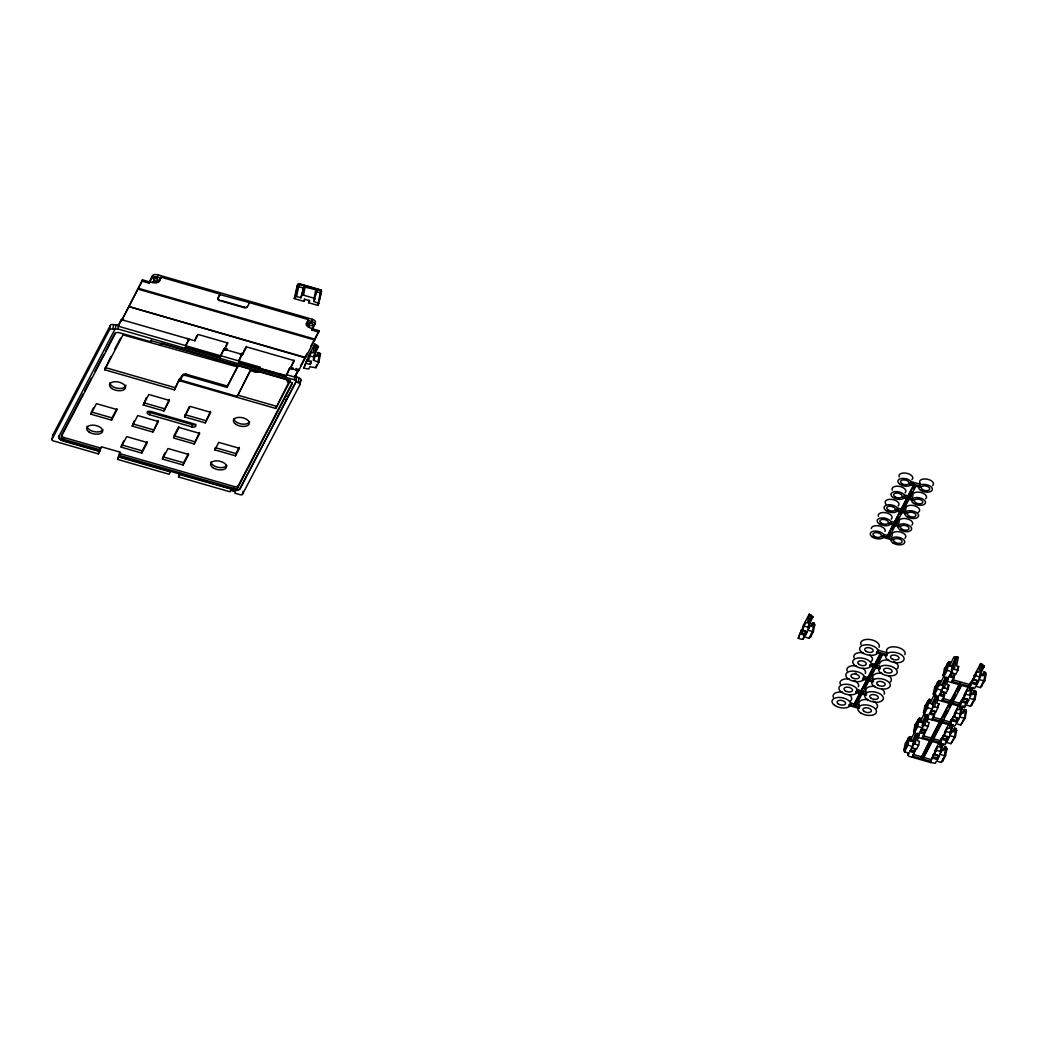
<?xml version="1.0" encoding="UTF-8"?>
<svg xmlns="http://www.w3.org/2000/svg" width="1038" height="1038" viewBox="0 0 1038 1038"><rect width="100%" height="100%" fill="white"/><g stroke="black" fill="none" stroke-linecap="round" stroke-linejoin="round"><path stroke-width="1.5" d="M303.187 287.967L298.542 286.631L299.307 283.543L296.557 296.518L295.259 296.751L294.286 298.594L303.965 301.383L305.003 299.411L309.648 300.748L308.61 302.72L318.03 305.444L321.521 291.003L320.989 289.784L320.223 292.872L315.578 291.535M99.687 451.53L62.773 440.903A5.696 3.036 11.3 0 1 58.803 436.57L114.92 329.306L117.787 328.929L294.364 379.791L296.128 381.517L240.115 488.327A5.696 3.036 11.3 0 1 233.239 489.534L170.53 471.304L169.129 474.262L117.553 459.406L120.551 452.283L101.452 446.781L98.441 453.904L53.275 440.891A1.894 1.012 11.3 0 1 51.952 439.45L52.847 434.948L110.391 325.244A2.712 1.44 11.3 0 1 113.661 324.673L118.604 324.881L121.329 319.665A2.712 1.44 11.3 0 1 122.575 318.951M58.803 436.57L58.894 436.116A5.696 3.036 11.3 0 0 62.864 440.449L99.778 451.076M100.401 449.895L63.487 439.269L63.85 437.465A3.257 1.739 11.3 0 1 61.463 435.428M90.916 414.188L96.43 403.652L117.086 409.608L111.559 420.131L90.916 414.188L91.357 411.943L112.013 417.886L116.84 408.674M51.952 439.45L109.483 329.734L110.391 325.244M237.235 396.399L250.962 369.372L237.235 396.399L180.443 380.038L182.506 376.093A2.712 1.44 11.3 0 1 185.776 375.522L227.088 387.421L238.065 365.661L227.361 386.071L186.049 374.173A2.712 1.44 11.3 0 0 182.779 374.744C179.146 379.181 177.355 384.047 174.397 389.86L104.695 369.788L111.001 356.371M109.483 329.734A2.712 1.44 11.3 0 1 112.753 329.163L113.661 324.673M114.92 329.306L112.753 329.163M115.166 329.383L115.984 325.335M117.787 328.929L118.604 324.881M226.05 348.431A2.712 1.44 11.3 0 0 223.819 349.196L220.393 355.723L185.543 345.68L188.968 339.154L185.958 345.706L118.332 326.23L121.329 319.665M122.043 319.821L142.427 279.845L149.342 281.83L152.56 275.706A4.334 2.31 11.3 0 1 157.789 274.798L312.269 319.289A4.334 2.31 11.3 0 1 315.293 322.584L312.84 328.657L310.258 327.904A5.424 2.893 11.3 0 1 306.482 323.791L308.39 319.6L249.47 302.629L247.316 307.027A2.712 1.44 11.3 0 1 244.047 307.598L219.771 300.618A2.712 1.44 11.3 0 1 217.889 298.555L220.043 294.156L161.137 277.185L159.229 281.376A5.424 2.893 11.3 0 1 152.69 282.518L150.108 281.778L150.289 280.87L149.07 283.179L142.154 281.194L122.043 319.821L194.846 340.788L198.154 334.47L227.841 343.02L224.532 349.339L242.594 354.542L246.603 346.913L294.364 360.666L290.355 368.308L298.62 370.683L305.548 357.461L128.984 306.586L305.457 357.902L318.731 332.056L319.003 330.707L312.088 328.709L311.815 330.058L318.731 332.056M98.441 453.904L99.35 449.402M111.559 420.131L112.013 417.886M142.154 281.194L142.427 279.845M149.07 283.179L149.342 281.83M150.108 281.778L152.56 275.706M152.69 282.518L152.871 281.622M117.553 459.406L119.72 452.477M121.161 447.157L126.688 436.622L147.344 442.564L141.817 453.1L121.161 447.157L121.615 444.9L142.271 450.855L147.098 441.643M152.106 277.95A4.334 2.31 11.3 0 1 157.348 277.042L157.789 274.798M159.229 281.376L161.137 277.185M132.215 426.086L137.743 415.55L158.386 421.506L152.871 432.042L132.215 426.086L134.045 421.207M63.487 439.269A3.257 1.739 11.3 0 1 61.216 436.79L115.439 333.406A3.257 1.739 11.3 0 1 119.37 332.718L150.86 341.787L151.224 339.984M143.27 405.015L148.784 394.479L169.441 400.434L163.913 410.97L143.27 405.015L146.475 397.502M104.695 369.788L122.99 334.885L237.793 367.011M141.817 453.1L142.271 450.855M149.485 414.694A3.257 1.739 11.3 0 1 147.214 412.216A3.257 1.739 11.3 0 1 151.146 411.528L193.47 423.725A3.257 1.739 11.3 0 1 195.741 426.203A3.257 1.739 11.3 0 1 191.822 426.89L149.485 414.694L149.926 412.436A3.257 1.739 11.3 0 1 147.98 411.346M152.871 432.042L158.152 420.572M163.913 410.97L169.194 399.5M174.397 389.86L179.392 378.922M162.473 459.056L167.987 448.52L188.644 454.462L183.116 464.998L162.473 459.056L162.914 456.811L183.57 462.753L188.397 453.541M184.998 348.379L185.958 345.706M160.163 345.602L161.409 343.228L287.902 379.661L287.344 380.712A2.712 1.44 11.3 0 0 289.239 382.775L275.771 408.453L180.262 380.946L180.703 378.688M182.506 376.093L182.779 374.744M185.776 375.522L186.049 374.173M194.846 340.788L195.196 338.985M184.569 416.913L190.097 406.377L210.74 412.333L205.213 422.868L184.569 416.913L189.163 406.766M297.971 369.969A2.712 1.44 11.3 0 1 297.906 370.54L295.168 375.743L299.009 378.066A2.712 1.44 11.3 0 1 300.903 380.116L299.995 384.618L242.464 494.322A1.894 1.012 11.3 0 1 240.167 494.724L234.873 493.206L235.574 491.882L230.657 490.468L229.969 491.791L178.523 476.974L179.418 472.472M178.523 476.974L179.924 474.016M183.116 464.998L183.57 462.753M191.822 426.89L192.264 424.633A3.257 1.739 11.3 0 0 195.871 424.334M217.889 298.555L220.043 294.156M194.171 443.94L199.698 433.404L179.042 427.448L173.515 437.984L194.171 443.94L199.452 432.47M205.213 422.868L210.506 411.398M219.991 357.747L220.393 355.723M223.819 349.196L220.549 357.098L185.698 347.055M224.532 349.339L227.543 342.488M227.088 348.625L226.816 349.975A2.712 1.44 11.3 0 0 223.546 350.546M227.088 387.421L227.361 386.071M214.814 449.882L218.758 442.383L239.415 448.325L235.47 455.838L214.814 449.882L215.268 447.638L235.924 453.58L239.207 447.326M244.047 307.598L244.125 307.157A2.712 1.44 11.3 0 0 247.407 306.573L247.316 307.027M249.47 302.629L219.952 294.597M260.136 368.594L260.408 367.244L238.468 360.926L241.88 354.399L238.61 362.301L275.317 372.966M242.594 354.542L242.957 352.751M235.47 455.838L235.924 453.58M250.703 370.722L255.348 372.058L255.608 370.709M179.769 474.6L233.239 489.534M119.5 455.397L233.861 488.34L234.225 486.55A3.257 1.739 11.3 0 0 238.143 485.862L292.379 382.464M260.551 368.62L286.462 375.613L289.641 368.153A2.712 1.44 11.3 0 1 290.887 367.439M233.861 488.34A3.257 1.739 11.3 0 0 237.793 487.652L238.143 485.862M233.148 489.975A5.696 3.036 11.3 0 0 240.025 488.768L240.115 488.327M242.464 494.322L243.061 491.324M294.286 298.594L297.361 284.957L299.074 283.932M295.259 296.751L297.776 284.165M275.771 408.453L288.94 381.958M296.557 296.518L300.955 297.789L303.9 286.877L315.799 289.693L316.811 290.588L313.865 301.5L319.003 303.589M285.671 376.56L289.641 368.153M300.955 297.789L303.9 286.877M302.201 295.415L303.498 295.181L305.211 286.644M290.355 368.308L294.052 360.147M303.965 301.383L304.471 298.84M237.793 487.652L292.015 384.268A3.257 1.739 11.3 0 0 289.745 381.789L290.108 379.999M292.911 367.582L292.638 368.931A2.712 1.44 11.3 0 0 289.368 369.502M308.61 302.72L309.129 300.177M296.012 368.477L295.739 369.826A2.712 1.44 11.3 0 1 297.634 371.889L294.896 377.092L286.644 374.718M294.364 379.791L295.168 375.743M297.634 371.889L297.906 370.54M295.869 381.439L296.686 377.391M306.482 323.791L308.39 319.6M240.025 488.768L296.128 381.517M298.62 370.683L298.97 368.879M315.098 299.139L314.086 298.23L315.799 289.693M313.865 301.5L314.358 299.022M299.995 384.618A2.712 1.44 11.3 0 0 298.114 382.555L299.009 378.066M314.838 324.829A4.334 2.31 11.3 0 0 311.815 321.533L312.269 319.289M316.123 356.475L318.199 352.531L320.508 353.802L318.796 362.34L315.967 367.737L309.947 366.764L308.766 369.009L303.849 368.192L307.131 359.563L309.194 360.16M312.84 328.657L313.022 327.749L311.815 330.058M318.251 302.772L320.768 290.186M303.849 368.192L307.131 359.563M318.03 305.444L318.549 302.888M319.354 300.566L321.521 291.003M306.366 363.391L310.232 364.507L311.478 362.132L307.611 361.016L308.429 356.203L314.774 344.084L318.445 346.329L316.551 348.054M307.611 361.016L310.193 356.073L310.959 352.258L313.035 352.842L314.774 344.084M310.232 364.507L310.998 360.679M318.796 362.34L313.398 360.186L314.566 357.941L313.813 357.111L316.331 344.525M313.398 360.186L314.384 355.204L317.485 356.099L318.199 352.531M314.566 357.941L317.083 345.356M315.967 367.737L316.538 364.896M318.043 361.522L319.756 352.972M798.261 638.318L801.544 629.69L798.261 638.318L801.868 639.356L803.178 639.123L804.359 636.891L809.004 638.227L810.561 636.969L813.39 631.571L814.739 624.824L814.168 623.098L812.611 622.644L810.548 626.602M801.673 632.168L802.841 626.316L809.199 614.198L812.871 616.819L809.147 624.188M800.506 634.036L805.41 635.451L807.201 632.025L802.205 630.235L805.384 622.372L807.447 622.969L809.199 614.198M802.296 630.611L805.384 622.372M803.178 639.123L803.749 636.307M805.423 630.793L805.41 635.451M813.39 631.571L807.811 630.3L808.978 628.068L808.226 627.237L810.743 614.652M808.057 629.054L808.55 626.563M808.978 628.068L811.495 615.469M812.611 622.644L811.898 626.212L808.81 625.33M810.561 636.969L811.106 634.27M814.168 623.098L812.456 631.636L809.004 638.227M935.744 754.431L933.681 753.848L930.385 762.489L908.704 756.222L907.952 755.405L909.119 753.16L904.474 751.823L903.903 750.098L905.253 743.351L909.638 736.695L911.182 737.149L910.469 740.704L913.57 741.599L912.571 746.582L906.732 744.7L908.081 737.953M907.952 755.405L908.51 752.576M952.482 732.062L954.558 728.105L956.102 728.559L956.673 730.285L955.336 737.032L950.938 743.688L946.293 742.352L945.125 744.583L943.814 744.817L918.513 737.525L917.761 736.708L918.928 734.463L914.283 733.126L913.712 731.401L915.049 724.654L919.447 717.998L920.991 718.439L920.278 722.007L923.379 722.902L922.38 727.885L916.541 726.003L917.89 719.256M915.14 728.858L914.283 733.126L917.735 726.548L919.447 717.998M912.571 746.582L915.724 734.45L914.452 732.646M913.751 744.337L915.062 744.116L917.255 733.1M912.869 756.222L913.219 754.431L931.294 759.634L930.93 761.438L912.869 756.222L912.311 757.286L915.672 748.502L913.725 752.213M917.761 736.708L918.319 733.879M918.838 733.425L917.371 740.73L919.434 741.327L918.669 745.154L916.424 749.436L911.52 748.022L909.729 751.447L914.634 752.861M918.513 737.525L919.136 734.372M962.291 713.365L964.367 709.408L965.911 709.862L966.482 711.588L965.132 718.322L960.747 724.991L956.102 723.655L954.934 725.886L953.624 726.12L928.322 718.828L927.57 717.998L928.738 715.766L924.092 714.429L923.509 712.704L924.858 705.957L929.257 699.301L930.801 699.742L930.087 703.31L933.188 704.205L932.189 709.188L926.35 707.306L927.7 700.559M924.949 710.161L925.52 707.306M924.339 713.508L925.533 715.753L922.38 727.885M921.614 728.689L921.03 731.621L919.538 732.75L924.443 734.151L925.481 729.805L923.418 729.208M929.257 699.301L927.544 707.851L924.092 714.429M923.561 725.64L924.871 725.419L927.064 714.391M922.678 737.512L923.042 735.708L941.116 740.924L940.752 742.715L922.678 737.512L922.133 738.563L924.443 734.151M927.57 717.998L928.128 715.182M928.348 716.194L927.181 722.033L929.244 722.63L926.233 730.739L921.329 729.325L919.538 732.75M972.1 694.669L974.163 690.711L975.72 691.165L976.291 692.878L974.942 699.625L970.556 706.294L965.911 704.945L964.73 707.189L963.42 707.423L938.131 700.131L937.366 699.301L938.547 697.069L933.902 695.732L933.318 694.007L934.667 687.26L939.053 680.604L940.61 681.045L939.896 684.613L942.997 685.508L941.998 690.491L936.159 688.609L937.496 681.862M934.758 691.451L933.902 695.732L937.353 689.141L939.053 680.604M931.41 709.992L930.827 712.911L929.347 714.04L934.252 715.454L935.29 711.108M932.189 709.188L935.887 694.357M933.37 706.943L934.667 706.722L936.873 695.694M932.487 718.815L932.851 717.011L950.912 722.227L950.561 724.018L932.487 718.815L931.929 719.866L934.252 715.454M937.366 699.301L937.937 696.472M937.859 698.95L936.99 703.336L939.053 703.933L936.042 712.042L931.138 710.628L929.347 714.04M981.896 675.972L983.972 672.014L985.529 672.468L986.1 674.181L984.751 680.928L980.365 687.597L975.72 686.248L974.539 688.492L973.229 688.726L947.928 681.434L947.175 680.604L948.356 678.372L943.711 677.035L943.127 675.31L944.476 668.563L948.862 661.907L950.419 662.348L949.705 665.916L952.793 666.811L951.807 671.781L945.955 669.912L947.305 663.165M941.219 691.295L940.636 694.214L939.143 695.343L944.061 696.758L945.099 692.411L943.023 691.814M941.998 690.491L945.151 678.359L944.1 675.79L938.793 686.235M943.166 688.246L944.476 688.012L946.682 676.997M942.283 700.131L942.647 698.34L960.721 703.543L960.358 705.334L942.283 700.131L941.738 701.182L944.061 696.758M947.175 680.604L947.746 677.775M948.252 677.334L946.799 684.639L948.862 685.236L948.096 689.063L945.852 693.332L940.947 691.931L939.143 695.343M934.395 753.393L934.966 750.474L941.323 738.355L939.572 747.126L937.509 746.53L934.33 754.392L939.338 756.183L937.535 759.608L932.63 758.194M951.029 672.598L950.445 675.517L948.953 676.646L953.857 678.061L954.908 673.714L952.832 673.117M934.434 754.769L937.509 746.53M951.807 671.781L955.492 656.95L958.346 657.171L956.595 665.942L958.671 666.539L957.905 670.366L955.661 674.635L950.756 673.221L948.953 676.646M952.975 669.549L954.285 669.315L956.802 656.73M952.106 681.421L952.456 679.618L970.53 684.833L970.167 686.624L952.106 681.421L951.548 682.472L953.857 678.061M937.548 754.963L937.535 759.608M942.673 750.759L944.749 746.815L946.293 747.256L946.877 748.982L945.527 755.729L939.935 754.457L941.116 752.226L940.363 751.395L941.933 743.532M940.194 743.779L943.477 735.138L945.553 735.734M939.935 754.457L940.441 751.966M943.905 736.163L944.775 731.777L951.132 719.658L952.676 720.113M941.116 752.226L942.815 743.74M942.439 739.497L947.344 740.911L949.147 737.486L944.243 736.072L947.318 727.833L949.381 728.429L951.132 719.658M944.749 746.815L944.035 750.37L940.934 749.488M945.125 744.583L945.683 741.755M947.357 736.253L947.344 740.911M933.681 753.848L930.385 762.476L935.316 763.28L936.484 761.049L941.129 762.385L942.686 761.126L943.231 758.428M946.293 747.256L944.593 755.794L941.129 762.385M950.004 725.082L953.286 716.441L955.362 717.037M955.336 737.032L949.744 735.76L950.925 733.529L950.172 732.698L951.742 724.835M949.744 735.76L950.743 730.778L953.844 731.673L954.558 728.105M953.714 717.466L954.584 713.08L960.941 700.961L959.19 709.733L957.127 709.136L953.948 716.999L958.943 718.789L957.153 722.214L952.248 720.8M950.925 733.529L952.612 725.043M954.039 717.375L957.127 709.136M957.166 717.556L957.153 722.214M956.102 728.559L954.389 737.097L950.938 743.688M965.132 718.322L959.553 717.063L960.734 714.819L959.968 714.001L961.551 706.125M959.8 706.398L963.095 697.744L965.158 698.34M959.553 717.063L960.046 714.572M963.524 698.769L964.393 694.383L970.751 682.264L972.295 682.706M960.734 714.819L962.421 706.346M962.057 702.103L966.962 703.505L968.752 700.092L963.848 698.678L966.936 690.439L968.999 691.036L970.751 682.264M964.367 709.408L963.653 712.976L960.552 712.081M964.73 707.189L965.301 704.361M966.975 698.859L966.962 703.505M965.911 709.862L964.198 718.4L960.747 724.991M972.904 679.047L969.622 687.675L972.904 679.047L974.967 679.643M974.942 699.625L969.362 698.366L970.543 696.122L969.777 695.304L971.347 687.428M973.32 680.072L974.202 675.686L980.56 663.567L984.232 666.188L980.508 673.545M971.866 683.393L976.771 684.808L978.562 681.382L973.566 679.605L976.732 671.742L978.808 672.339L980.56 663.567M970.543 696.122L972.23 687.649M973.657 679.981L976.732 671.742M974.163 690.711L973.449 694.279L970.361 693.384M976.771 680.162L976.771 684.808M972.113 705.036L972.658 702.337M975.72 691.165L974.007 699.703L970.556 706.294M984.751 680.928L979.171 679.669L982.104 664.009M979.171 679.669L982.856 664.839M983.972 672.014L983.258 675.582L980.17 674.687M981.922 686.326L982.727 682.29M985.529 672.468L983.816 681.006L980.365 687.597M955.492 656.95L953.766 657.404L954.96 659.649L951.327 666.565M61.579 434.987L62.267 433.676M63.007 432.249L83.105 393.934M84.597 391.105L91.292 378.325M95.016 371.241L103.943 354.205M105.435 351.363L115.114 332.926M114.66 349.391L120.512 338.219M92.045 410.62L93.433 407.986M150.86 341.787L151.418 340.736L290.303 380.738L289.745 381.789M122.302 443.589L123.691 440.955M163.602 455.487L164.99 452.853M178.796 426.514L173.969 435.739L194.612 441.682M259.954 369.489L260.642 368.179M316.811 290.588L314.851 296.531M285.774 376.924L286.462 375.613M312.088 328.709L314.657 323.817M300.462 366.051L307.131 353.335M310.842 346.264L319.003 330.707M308.377 357.189L310.959 352.258M299.398 382.97L300.903 380.116M314.735 354.062L318.458 346.692M319.094 356.501L320.508 353.802M808.784 622.32L810.963 618.168L812.78 617.273M809.238 623.371L812.858 616.455M807.201 632.025L806.072 631.351L804.826 633.725L800.96 632.609M813.325 627.523L814.739 624.824M914.193 483.721L886.763 537.139L913.829 485.525M889.177 535.932L890.682 533.065M892.187 530.197L898.96 517.3M900.465 514.433L912.493 491.493M913.998 488.626L915.503 485.758M888.826 537.736L915.892 486.121M880.172 653.629L853.483 705.606L880.561 653.992M855.909 704.4L861.177 694.37M864.187 688.635L873.957 669.99M876.215 665.695L882.235 654.225M855.559 706.203L882.624 654.589M929.412 741.132L920.862 758.531L959.553 684.756M930.904 738.29L959.903 682.965M923.288 757.325L932.215 740.302M933.707 737.473L941.894 721.864M944.126 717.608L947.837 710.511M949.329 707.669L950.821 704.841M952.3 701.999L956.024 694.902M957.516 692.074L961.227 684.976M922.938 759.128L961.616 685.352M940.96 739.951L943.477 735.138M944.723 732.776L947.318 727.833M950.769 721.254L953.286 716.441M960.578 702.557L963.095 697.744M964.341 695.382L966.936 690.439M930.749 760.685L931.294 759.634M940.558 741.975L941.116 740.924M950.367 723.278L950.912 722.227M960.163 704.594L960.721 703.543M969.972 685.884L970.53 684.833M940.636 748.904L942.815 744.765M951.171 728.832L953.351 724.68M961.707 708.746L963.16 705.983M970.79 691.425L972.956 687.286M980.599 672.728L984.219 665.812M941.284 748.346L943.464 744.194M951.093 729.636L953.273 725.497M960.903 710.939L963.069 706.8M970.712 692.242L972.878 688.09M939.338 756.183L938.209 755.508L936.964 757.883L933.097 756.767M949.147 737.486L948.018 736.811L946.773 739.186L942.893 738.07M958.943 718.789L957.815 718.114L956.582 720.489L952.702 719.373M968.752 700.092L967.624 699.417L966.378 701.792L962.511 700.676M978.562 681.382L977.433 680.72L976.187 683.095L972.321 681.979M944.749 753.03L946.877 748.982M955.258 732.984L956.673 730.285M974.877 695.59L976.291 692.878M942.686 761.126L945.527 755.729M195.858 337.726L197.194 335.196M243.619 351.48L246.291 346.381M908.25 739.328L909.638 736.695L907.926 745.245L904.474 751.823M903.903 750.098L906.732 744.7M913.712 731.401L916.541 726.003M923.509 712.704L926.35 707.306M933.318 694.007L936.159 688.609M943.127 675.31L945.955 669.912M929.412 702.376L930.801 699.742M938.534 685.002L940.61 681.045M949.03 664.982L950.419 662.348M910.092 740.95L914.686 731.881M919.902 722.253L924.495 713.184M929.711 703.543L934.304 694.487M949.329 666.149L953.909 657.093M943.711 677.035L947.162 670.444L948.862 661.907L945.41 668.485L944.476 668.563M912.104 741.353L915.724 734.45M921.913 722.656L925.533 715.753M931.722 703.959L935.342 697.056L934.057 695.252M941.518 685.262L945.151 678.359M922.004 725.536L923.379 722.902M951.418 669.445L952.793 666.811M909.729 751.447L912.467 747.944L915.036 748.683M924.845 729.986L922.263 729.247L921.03 731.621L924.897 732.724M934.654 711.29L932.072 710.55L930.827 712.911L934.706 714.027M945.852 693.332L941.881 691.853L940.636 694.214L944.515 695.33M954.272 673.896L951.69 673.156L950.445 675.517L954.311 676.633M924.183 732.27L925.481 729.805M937.794 706.333L939.053 703.933M943.802 694.876L945.099 692.411M946.967 688.843L948.862 685.236M953.611 676.179L954.908 673.714M957.399 668.939L958.671 666.539M178.951 381.167L180.262 380.946M982.324 667.538L984.141 666.63M950.756 673.221L951.69 673.156M934.667 687.26L935.601 687.182M940.947 691.931L941.881 691.853M924.858 705.957L925.792 705.879M931.138 710.628L932.072 710.55M915.049 724.654L915.996 724.576M921.329 729.325L922.263 729.247M911.52 748.022L912.467 747.944M299.216 283.672L320.898 289.913M299.307 284.036L321.002 290.29M299.229 284.49L320.911 290.744M303.498 295.181L314.086 298.23M912.091 481.904L919.46 484.032M157.348 277.042L160.955 278.08M308.208 320.495L311.815 321.533M905.175 495.074L912.558 497.202M221.379 300.605L244.125 307.157M138.43 288.292L315.007 339.166M138.249 289.2L314.825 340.062M896.793 507.816L905.655 510.359M891.37 521.413L898.739 523.528M310.193 356.073L313.813 357.111M884.467 534.57L891.837 536.698M220.809 355.749L238.883 360.952M278.353 373.836L285.956 376.028M296.038 381.958L298.114 382.555M237.494 395.05L276.225 406.208M105.136 367.53L174.838 387.615M143.711 402.77L164.367 408.713M185.011 414.668L205.667 420.611M149.926 412.436L192.264 424.633M132.656 423.841L153.313 429.784M804.619 626.199L808.226 627.237M954.285 669.315L957.905 670.366M975.967 675.556L980.339 677.425M877.344 649.944L887.672 652.928M802.205 630.235L806.072 631.351M973.566 679.605L977.433 680.72M871.907 663.542L879.29 665.669M871.362 664.592L874.307 665.449M944.476 688.012L948.096 689.063M966.17 694.266L969.777 695.304M63.85 437.465L100.764 448.092M119.863 453.606L234.225 486.55M967.624 699.417L963.848 698.678M118.877 456.59L170.453 471.447M118.786 457.031L170.362 471.888M863.525 676.283L873.853 679.254M934.667 706.722L938.287 707.76M956.361 712.963L959.968 714.001M953.948 716.999L957.815 718.114M856.622 689.453L865.471 691.996M851.186 703.05L858.569 705.165M924.871 725.419L928.478 726.457M946.552 731.66L950.172 732.698M948.018 736.811L944.243 736.072M915.062 744.116L918.669 745.154M936.743 750.357L940.363 751.395M934.33 754.392L938.209 755.508M911.221 750.318L915.088 751.434M974.202 675.686L975.746 676.127M954.584 713.08L956.141 713.521M934.966 750.474L936.523 750.928M159.048 280.961A5.424 2.893 11.3 0 1 158.49 281.363M156.92 281.895A5.424 2.893 11.3 0 1 155.972 281.999M154.947 281.986A5.424 2.893 11.3 0 1 153.896 281.856M309.454 326.672A5.424 2.893 11.3 0 1 308.571 326.243M307.806 325.737A5.424 2.893 11.3 0 1 307.196 325.192M306.755 324.609A5.424 2.893 11.3 0 1 306.651 322.896M219.226 299.93A2.712 1.44 11.3 0 1 217.98 298.101M157.348 278.638A2.336 1.246 11.3 0 1 154.208 277.73M311.698 323.311A2.336 1.246 11.3 0 1 309.116 322.364M892.213 535.582A7.045 3.75 11.3 0 1 899.816 531.897A7.045 3.75 11.3 0 1 904.941 538.294M906.927 524.8A4.334 2.31 11.3 0 1 905.824 524.722M899.116 522.412A7.045 3.75 11.3 0 1 906.732 518.728A7.045 3.75 11.3 0 1 911.844 525.124M918.747 511.955A7.045 3.75 11.3 0 1 917.644 512.59M906.018 509.243A7.045 3.75 11.3 0 1 912.726 505.402A7.045 3.75 11.3 0 1 919.447 511.137M912.921 496.073A7.045 3.75 11.3 0 1 920.537 492.388A7.045 3.75 11.3 0 1 925.649 498.798M920.524 483.929A7.045 3.75 11.3 0 1 926.545 479.063A7.045 3.75 11.3 0 1 932.565 485.628M871.323 528.614A7.045 3.75 11.3 0 1 879.173 525.942A7.045 3.75 11.3 0 1 884.973 531.521M885.18 518.766A4.334 2.31 11.3 0 1 884.065 518.533M878.459 516.457A7.045 3.75 11.3 0 1 886.076 512.772A7.045 3.75 11.3 0 1 891.188 519.182M886.063 504.312A7.045 3.75 11.3 0 1 892.07 499.447A7.045 3.75 11.3 0 1 898.104 506.012M892.278 490.131A7.045 3.75 11.3 0 1 899.894 486.446A7.045 3.75 11.3 0 1 905.006 492.842M905.889 479.271A4.334 2.31 11.3 0 1 904.786 479.024M899.18 476.961A7.045 3.75 11.3 0 1 906.797 473.276A7.045 3.75 11.3 0 1 911.909 479.673M893.627 661.478A9.485 5.06 11.3 0 1 897.053 668.952M879.601 663.931A9.485 5.06 11.3 0 1 888.943 660.129M886.828 652.136A9.485 5.06 11.3 0 1 895.846 646.959A9.485 5.06 11.3 0 1 904.889 654.68M888.658 675.725A9.485 5.06 11.3 0 1 890.15 682.122M873.01 678.463A9.485 5.06 11.3 0 1 882.04 673.299M872.906 700.974A9.485 5.06 11.3 0 1 876.332 708.461M859.192 704.802A9.485 5.06 11.3 0 1 868.222 699.625M866.107 691.632A9.485 5.06 11.3 0 1 875.138 686.455M881.742 688.895A9.485 5.06 11.3 0 1 884.168 694.188M869.74 655.121A9.485 5.06 11.3 0 1 871.232 661.517M854.105 657.858A9.485 5.06 11.3 0 1 863.136 652.694M861.008 644.702A9.485 5.06 11.3 0 1 870.039 639.525A9.485 5.06 11.3 0 1 879.082 647.245M847.19 671.028A9.485 5.06 11.3 0 1 856.22 665.851M862.838 668.29A9.485 5.06 11.3 0 1 865.264 673.584M856.233 673.325A4.334 2.31 11.3 0 1 855.117 673.091M849.032 694.63A9.485 5.06 11.3 0 1 850.511 701.026M833.384 697.367A9.485 5.06 11.3 0 1 842.415 692.19M840.287 684.198A9.485 5.06 11.3 0 1 849.318 679.021M853.989 680.37A9.485 5.06 11.3 0 1 858.361 686.754M226.777 465.348A8.135 4.334 11.3 0 1 217.993 467.321A8.135 4.334 11.3 0 1 211.012 461.988M102.866 429.654A8.135 4.334 11.3 0 1 94.082 431.626A8.135 4.334 11.3 0 1 87.101 426.294M125.935 385.098A8.135 4.334 11.3 0 1 117.917 388.368A8.135 4.334 11.3 0 1 109.898 382.84M249.574 421.895A8.135 4.334 11.3 0 1 240.777 423.867A8.135 4.334 11.3 0 1 233.81 418.535M53.509 436.116A1.894 1.012 11.3 0 1 52.847 434.948M121.057 321.014A2.712 1.44 11.3 0 1 124.326 320.444M296.946 368.866A2.712 1.44 11.3 0 1 297.634 369.385M286.929 396.295A1.894 1.012 11.3 0 1 287.63 396.257M285.761 399.617A1.894 1.012 11.3 0 1 286.994 399.409M258.618 371.487A2.712 1.44 11.3 0 1 255.348 372.058M186.801 338.44A2.712 1.44 11.3 0 1 188.695 340.503M239.726 353.686A2.712 1.44 11.3 0 1 241.62 355.749M241.62 353.244A2.712 1.44 11.3 0 1 241.958 353.841M882.624 535.945L882.079 537.009L892.395 539.981L892.952 538.93L882.624 535.945M889.54 522.776L888.982 523.84L899.31 526.811L899.855 525.76L889.54 522.776M896.443 509.619L895.885 510.67L906.213 513.641L906.771 512.59L896.443 509.619M903.345 496.449L902.788 497.5L913.116 500.472L913.674 499.421L903.345 496.449M910.248 483.28L909.703 484.331L920.031 487.302L920.576 486.251L910.248 483.28M849.356 704.413L848.812 705.477L859.127 708.448L859.685 707.397L849.356 704.413M856.259 691.256L855.714 692.307L866.042 695.278L866.587 694.227L856.259 691.256M863.175 678.086L862.617 679.137L872.945 682.109L873.49 681.058L863.175 678.086M870.078 664.917L869.52 665.968L879.848 668.939L880.406 667.888L870.078 664.917M876.98 651.747L876.435 652.798L886.75 655.769L887.308 654.719L876.98 651.747M154.117 280.299A2.336 1.246 11.3 0 0 157.971 280.273A2.336 1.246 11.3 0 0 155.155 278.327A2.336 1.246 11.3 0 0 154.117 280.299M309.026 324.92A2.336 1.246 11.3 0 0 312.879 324.894A2.336 1.246 11.3 0 0 310.064 322.961A2.336 1.246 11.3 0 0 309.026 324.92M894.821 542.173A4.334 2.31 11.3 0 0 901.97 542.134A4.334 2.31 11.3 0 0 896.728 538.514A4.334 2.31 11.3 0 0 894.821 542.173M892.927 542.939A7.045 3.75 11.3 0 0 904.552 542.874A7.045 3.75 11.3 0 0 896.041 537.009A7.045 3.75 11.3 0 0 892.927 542.939M901.724 529.004A4.334 2.31 11.3 0 0 908.873 528.965A4.334 2.31 11.3 0 0 903.644 525.345A4.334 2.31 11.3 0 0 901.724 529.004M899.829 529.769A7.045 3.75 11.3 0 0 911.455 529.704A7.045 3.75 11.3 0 0 902.943 523.84A7.045 3.75 11.3 0 0 899.829 529.769M908.626 515.834A4.334 2.31 11.3 0 0 915.788 515.795A4.334 2.31 11.3 0 0 910.547 512.188A4.334 2.31 11.3 0 0 908.626 515.834M906.745 516.6A7.045 3.75 11.3 0 0 918.37 516.535A7.045 3.75 11.3 0 0 909.846 510.67A7.045 3.75 11.3 0 0 906.745 516.6M915.542 502.664A4.334 2.31 11.3 0 0 922.691 502.626A4.334 2.31 11.3 0 0 917.449 499.019A4.334 2.31 11.3 0 0 915.542 502.664M913.648 503.43A7.045 3.75 11.3 0 0 925.273 503.365A7.045 3.75 11.3 0 0 916.762 497.5A7.045 3.75 11.3 0 0 913.648 503.43M922.445 489.495A4.334 2.31 11.3 0 0 929.594 489.456A4.334 2.31 11.3 0 0 924.352 485.849A4.334 2.31 11.3 0 0 922.445 489.495M920.55 490.26A7.045 3.75 11.3 0 0 932.176 490.196A7.045 3.75 11.3 0 0 923.664 484.331A7.045 3.75 11.3 0 0 920.55 490.26M874.165 536.218A4.334 2.31 11.3 0 0 881.314 536.179A4.334 2.31 11.3 0 0 876.085 532.572A4.334 2.31 11.3 0 0 874.165 536.218M872.283 536.983A7.045 3.75 11.3 0 0 883.896 536.918A7.045 3.75 11.3 0 0 875.384 531.054A7.045 3.75 11.3 0 0 872.283 536.983M881.067 523.048A4.334 2.31 11.3 0 0 888.23 523.009A4.334 2.31 11.3 0 0 882.988 519.402A4.334 2.31 11.3 0 0 881.067 523.048M879.186 523.814A7.045 3.75 11.3 0 0 890.812 523.749A7.045 3.75 11.3 0 0 882.3 517.884A7.045 3.75 11.3 0 0 879.186 523.814M887.983 509.879A4.334 2.31 11.3 0 0 895.132 509.84A4.334 2.31 11.3 0 0 889.89 506.233A4.334 2.31 11.3 0 0 887.983 509.879M886.089 510.657A7.045 3.75 11.3 0 0 897.714 510.592A7.045 3.75 11.3 0 0 889.203 504.728A7.045 3.75 11.3 0 0 886.089 510.657M894.886 496.709A4.334 2.31 11.3 0 0 902.035 496.67A4.334 2.31 11.3 0 0 896.793 493.063A4.334 2.31 11.3 0 0 894.886 496.709M892.991 497.487A7.045 3.75 11.3 0 0 904.617 497.423A7.045 3.75 11.3 0 0 896.105 491.558A7.045 3.75 11.3 0 0 892.991 497.487M901.788 483.552A4.334 2.31 11.3 0 0 908.938 483.513A4.334 2.31 11.3 0 0 903.709 479.893A4.334 2.31 11.3 0 0 901.788 483.552M899.907 484.318A7.045 3.75 11.3 0 0 911.52 484.253A7.045 3.75 11.3 0 0 903.008 478.388A7.045 3.75 11.3 0 0 899.907 484.318M881.262 673.338A9.485 5.06 11.3 0 0 896.91 673.247A9.485 5.06 11.3 0 0 885.453 665.358A9.485 5.06 11.3 0 0 881.262 673.338M884.843 671.871A4.334 2.31 11.3 0 0 892.005 671.833A4.334 2.31 11.3 0 0 886.763 668.225A4.334 2.31 11.3 0 0 884.843 671.871M888.165 660.168A9.485 5.06 11.3 0 0 903.813 660.077A9.485 5.06 11.3 0 0 892.356 652.188A9.485 5.06 11.3 0 0 888.165 660.168M891.759 658.715A4.334 2.31 11.3 0 0 898.908 658.663A4.334 2.31 11.3 0 0 893.666 655.056A4.334 2.31 11.3 0 0 891.759 658.715M874.359 686.507A9.485 5.06 11.3 0 0 889.994 686.416A9.485 5.06 11.3 0 0 878.537 678.528A9.485 5.06 11.3 0 0 874.359 686.507M877.94 685.041A4.334 2.31 11.3 0 0 885.09 685.002A4.334 2.31 11.3 0 0 879.861 681.395A4.334 2.31 11.3 0 0 877.94 685.041M860.541 712.846A9.485 5.06 11.3 0 0 876.189 712.756A9.485 5.06 11.3 0 0 864.732 704.854A9.485 5.06 11.3 0 0 860.541 712.846M864.135 711.38A4.334 2.31 11.3 0 0 871.284 711.341A4.334 2.31 11.3 0 0 866.042 707.734A4.334 2.31 11.3 0 0 864.135 711.38M867.444 699.677A9.485 5.06 11.3 0 0 883.091 699.586A9.485 5.06 11.3 0 0 871.635 691.684A9.485 5.06 11.3 0 0 867.444 699.677M871.038 698.211A4.334 2.31 11.3 0 0 878.187 698.172A4.334 2.31 11.3 0 0 872.945 694.565A4.334 2.31 11.3 0 0 871.038 698.211M855.442 665.903A9.485 5.06 11.3 0 0 871.09 665.812A9.485 5.06 11.3 0 0 859.633 657.923A9.485 5.06 11.3 0 0 855.442 665.903M859.036 664.437A4.334 2.31 11.3 0 0 866.185 664.398A4.334 2.31 11.3 0 0 860.943 660.791A4.334 2.31 11.3 0 0 859.036 664.437M862.357 652.733A9.485 5.06 11.3 0 0 877.992 652.643A9.485 5.06 11.3 0 0 866.535 644.754A9.485 5.06 11.3 0 0 862.357 652.733M865.939 651.267A4.334 2.31 11.3 0 0 873.088 651.228A4.334 2.31 11.3 0 0 867.859 647.621A4.334 2.31 11.3 0 0 865.939 651.267M848.539 679.073A9.485 5.06 11.3 0 0 864.187 678.982A9.485 5.06 11.3 0 0 852.73 671.08A9.485 5.06 11.3 0 0 848.539 679.073M852.133 677.606A4.334 2.31 11.3 0 0 859.282 677.567A4.334 2.31 11.3 0 0 854.04 673.96A4.334 2.31 11.3 0 0 852.133 677.606M834.721 705.399A9.485 5.06 11.3 0 0 850.369 705.321A9.485 5.06 11.3 0 0 838.912 697.419A9.485 5.06 11.3 0 0 834.721 705.399M838.315 703.946A4.334 2.31 11.3 0 0 845.464 703.907A4.334 2.31 11.3 0 0 840.235 700.3A4.334 2.31 11.3 0 0 838.315 703.946M841.636 692.242A9.485 5.06 11.3 0 0 857.284 692.151A9.485 5.06 11.3 0 0 845.814 684.25A9.485 5.06 11.3 0 0 841.636 692.242M845.217 690.776A4.334 2.31 11.3 0 0 852.38 690.737A4.334 2.31 11.3 0 0 847.138 687.13A4.334 2.31 11.3 0 0 845.217 690.776M212.92 467.671A8.135 4.334 11.3 0 0 226.336 467.593A8.135 4.334 11.3 0 0 216.514 460.833A8.135 4.334 11.3 0 0 212.92 467.671M89.008 431.977A8.135 4.334 11.3 0 0 102.425 431.899A8.135 4.334 11.3 0 0 92.603 425.139A8.135 4.334 11.3 0 0 89.008 431.977M111.806 388.523A8.135 4.334 11.3 0 0 125.209 388.446A8.135 4.334 11.3 0 0 115.387 381.686A8.135 4.334 11.3 0 0 111.806 388.523M235.704 424.218A8.135 4.334 11.3 0 0 249.12 424.14A8.135 4.334 11.3 0 0 239.298 417.38A8.135 4.334 11.3 0 0 235.704 424.218"/></g></svg>
